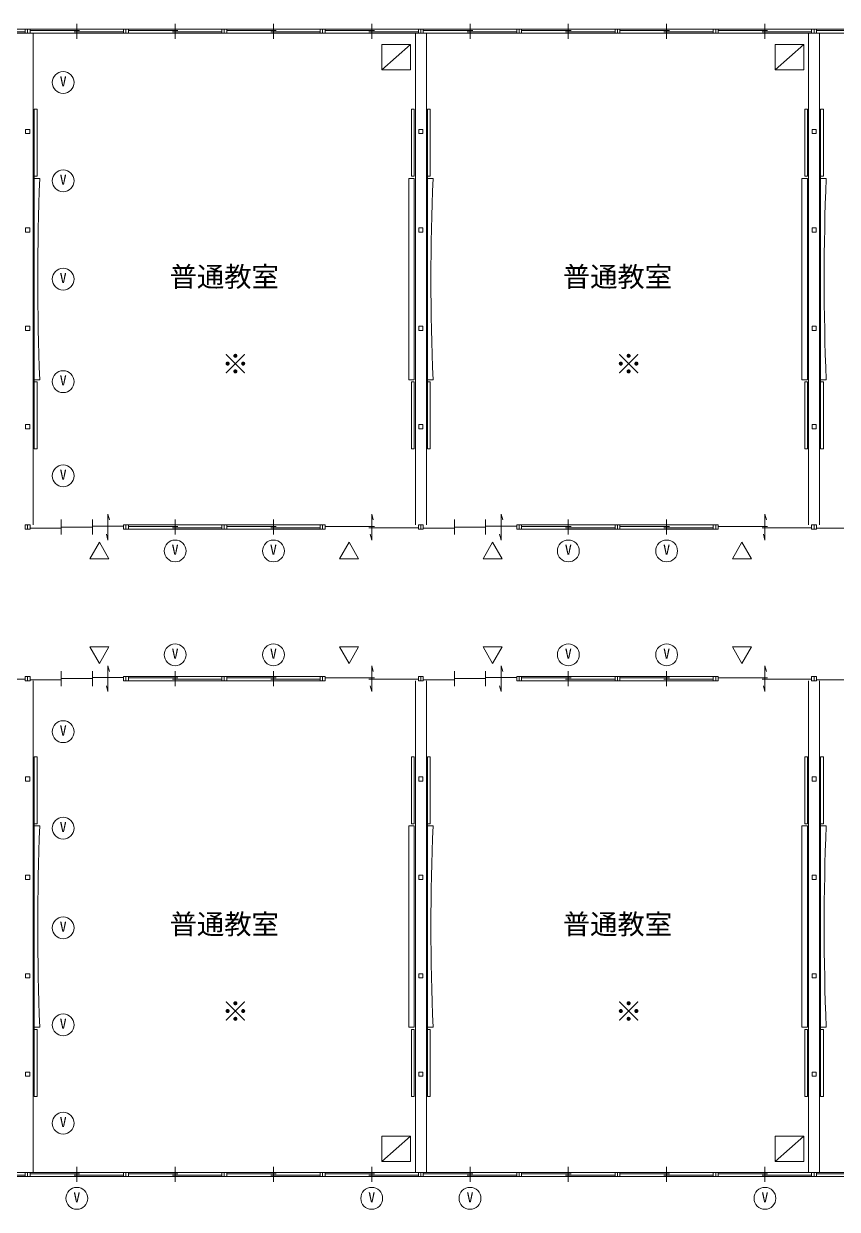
# Model space of a CAD drawing. Units: millimetres at full size, sheet at 1:100. Extents: x -84100 to 167013, y -59450 to 59350.
# Drawn here: x -45926 to -31028, y 19675 to 41375 of the extents above; entities that cross this region are included whole.
import ezdxf
from ezdxf.enums import TextEntityAlignment as Align

# ---------------------------------------------------------------- set-up
doc = ezdxf.new("R2010")
doc.units = ezdxf.units.MM
doc.header["$LTSCALE"] = 100
for name, color, linetype, lineweight in [('0-2_間仕切り', 5, 'Continuous', 9), ('0-4_通り芯', 3, 'Continuous', 9), ('0-7_作図線', 7, 'Continuous', 9), ('0-E_屋根', 2, 'Continuous', 9), ('3-1', 5, 'Continuous', 9), ('3-3', 4, 'Continuous', 9)]:
    doc.layers.add(name, color=color, linetype=linetype, lineweight=lineweight)
doc.layers.add('1-E', color=7, linetype='Continuous')
doc.layers.add('2-A', color=7, linetype='Continuous')
doc.styles.add('ＭＳ ゴシック', font='')
doc.styles.get('ＭＳ ゴシック').set_extended_font_data('MS Gothic')

msp = doc.modelspace()

# ---------------------------------------------------------------- linework, layer by layer
at = {"layer": '0-2_間仕切り'}
for p, q in [((-47608.5, 41275.1), (-45898.5, 41275.1)), ((-45808.5, 41275.1), (-44098.5, 41275.1)), ((-45808.5, 41250.1), (-44903.5, 41250.1)), ((-44953.5, 41375.1), (-44953.5, 41100.1)), ((-44008.5, 41275.1), (-42298.5, 41275.1)), ((-44008.5, 41250.1), (-43103.5, 41250.1)), ((-43153.5, 41375.1), (-43153.5, 41100.1)), ((-42208.5, 41275.1), (-40498.5, 41275.1)), ((-42208.5, 41250.1), (-41303.5, 41250.1)), ((-41353.5, 41375.1), (-41353.5, 41100.1)), ((-40408.5, 41275.1), (-38698.5, 41275.1)), ((-40408.5, 41250.1), (-39503.5, 41250.1)), ((-39553.5, 41375.1), (-39553.5, 41100.1)), ((-38608.5, 41275.1), (-36898.5, 41275.1)), ((-38608.5, 41250.1), (-37703.5, 41250.1)), ((-37753.5, 41375.1), (-37753.5, 41100.1)), ((-36808.5, 41275.1), (-35098.5, 41275.1)), ((-36808.5, 41250.1), (-35903.5, 41250.1)), ((-35953.5, 41375.1), (-35953.5, 41100.1)), ((-35008.5, 41275.1), (-33298.5, 41275.1)), ((-35008.5, 41250.1), (-34103.5, 41250.1)), ((-34153.5, 41375.1), (-34153.5, 41100.1)), ((-33208.5, 41275.1), (-31498.5, 41275.1)), ((-33208.5, 41250.1), (-32303.5, 41250.1)), ((-32353.5, 41375.1), (-32353.5, 41100.1)), ((-31408.5, 41275.1), (-29698.5, 41275.1)), ((-31408.5, 41250.1), (-30503.5, 41250.1)), ((-47608.5, 41200.1), (-45898.5, 41200.1)), ((-46803.5, 41225.1), (-45898.5, 41225.1)), ((-45808.5, 41200.1), (-44098.5, 41200.1)), ((-45003.5, 41225.1), (-44098.5, 41225.1)), ((-44008.5, 41200.1), (-42298.5, 41200.1)), ((-43203.5, 41225.1), (-42298.5, 41225.1)), ((-42208.5, 41200.1), (-40498.5, 41200.1)), ((-41403.5, 41225.1), (-40498.5, 41225.1)), ((-40408.5, 41200.1), (-38698.5, 41200.1)), ((-39603.5, 41225.1), (-38698.5, 41225.1)), ((-38608.5, 41200.1), (-36898.5, 41200.1)), ((-37803.5, 41225.1), (-36898.5, 41225.1)), ((-36808.5, 41200.1), (-35098.5, 41200.1)), ((-36003.5, 41225.1), (-35098.5, 41225.1)), ((-35008.5, 41200.1), (-33298.5, 41200.1)), ((-34203.5, 41225.1), (-33298.5, 41225.1)), ((-33208.5, 41200.1), (-31498.5, 41200.1)), ((-32403.5, 41225.1), (-31498.5, 41225.1)), ((-31408.5, 41200.1), (-29698.5, 41200.1)), ((-44383.5, 32400.1), (-44355.1, 32293.9)), ((-44383.5, 32400.1), (-44383.5, 31925.1)), ((-39553.5, 32400.1), (-39525.1, 32293.9)), ((-39553.5, 32400.1), (-39553.5, 31925.1)), ((-37183.5, 32400.1), (-37155.1, 32293.9)), ((-37183.5, 32400.1), (-37183.5, 31925.1)), ((-32353.5, 32400.1), (-32325.1, 32293.9)), ((-32353.5, 32400.1), (-32353.5, 31925.1)), ((-45808.5, 32143.8), (-45238.5, 32143.8)), ((-45238.5, 32300.1), (-45238.5, 32025.1)), ((-45238.5, 32162.6), (-44668.5, 32162.6)), ((-44668.5, 32300.1), (-44668.5, 32025.1)), ((-44668.5, 32181.3), (-44098.5, 32181.3)), ((-44008.5, 32200.1), (-42298.5, 32200.1)), ((-44008.5, 32175.1), (-43103.5, 32175.1)), ((-44008.5, 32125.1), (-42298.5, 32125.1)), ((-43203.5, 32150.1), (-42298.5, 32150.1)), ((-43153.5, 32300.1), (-43153.5, 32025.1)), ((-42208.5, 32200.1), (-40498.5, 32200.1)), ((-42208.5, 32175.1), (-41303.5, 32175.1)), ((-42208.5, 32125.1), (-40498.5, 32125.1)), ((-41403.5, 32150.1), (-40498.5, 32150.1)), ((-41353.5, 32300.1), (-41353.5, 32025.1)), ((-40408.5, 32175.1), (-39503.5, 32175.1)), ((-39603.5, 32150.1), (-38698.5, 32150.1)), ((-38608.5, 32143.8), (-38038.5, 32143.8)), ((-38038.5, 32300.1), (-38038.5, 32025.1)), ((-38038.5, 32162.6), (-37468.5, 32162.6)), ((-37468.5, 32300.1), (-37468.5, 32025.1)), ((-37468.5, 32181.3), (-36898.5, 32181.3)), ((-36808.5, 32200.1), (-35098.5, 32200.1)), ((-36808.5, 32175.1), (-35903.5, 32175.1)), ((-36808.5, 32125.1), (-35098.5, 32125.1)), ((-36003.5, 32150.1), (-35098.5, 32150.1)), ((-35953.5, 32300.1), (-35953.5, 32025.1)), ((-35008.5, 32200.1), (-33298.5, 32200.1)), ((-35008.5, 32175.1), (-34103.5, 32175.1)), ((-35008.5, 32125.1), (-33298.5, 32125.1)), ((-34203.5, 32150.1), (-33298.5, 32150.1)), ((-34153.5, 32300.1), (-34153.5, 32025.1)), ((-33208.5, 32175.1), (-32303.5, 32175.1)), ((-32403.5, 32150.1), (-31498.5, 32150.1)), ((-31408.5, 32143.8), (-30838.5, 32143.8)), ((-44383.5, 31925.1), (-44412, 32031.2)), ((-39553.5, 31925.1), (-39582, 32031.2)), ((-37183.5, 31925.1), (-37212, 32031.2)), ((-32353.5, 31925.1), (-32382, 32031.2)), ((-45238.5, 29525.1), (-45238.5, 29250.1)), ((-44668.5, 29525.1), (-44668.5, 29250.1)), ((-44383.5, 29625.1), (-44383.5, 29150.1)), ((-44383.5, 29625.1), (-44355.1, 29518.9)), ((-43153.5, 29525.1), (-43153.5, 29250.1)), ((-41353.5, 29525.1), (-41353.5, 29250.1)), ((-39553.5, 29625.1), (-39553.5, 29150.1)), ((-39553.5, 29625.1), (-39525.1, 29518.9)), ((-38038.5, 29525.1), (-38038.5, 29250.1)), ((-37468.5, 29525.1), (-37468.5, 29250.1)), ((-37183.5, 29625.1), (-37183.5, 29150.1)), ((-37183.5, 29625.1), (-37155.1, 29518.9)), ((-35953.5, 29525.1), (-35953.5, 29250.1)), ((-34153.5, 29525.1), (-34153.5, 29250.1)), ((-32353.5, 29625.1), (-32353.5, 29150.1)), ((-32353.5, 29625.1), (-32325.1, 29518.9)), ((-46803.5, 29375.1), (-45898.5, 29375.1)), ((-45808.5, 29368.8), (-45238.5, 29368.8)), ((-45238.5, 29387.6), (-44668.5, 29387.6)), ((-44668.5, 29406.3), (-44098.5, 29406.3)), ((-44008.5, 29425.1), (-42298.5, 29425.1)), ((-44008.5, 29400.1), (-43103.5, 29400.1)), ((-44008.5, 29350.1), (-42298.5, 29350.1)), ((-43203.5, 29375.1), (-42298.5, 29375.1)), ((-42208.5, 29425.1), (-40498.5, 29425.1)), ((-42208.5, 29400.1), (-41303.5, 29400.1)), ((-42208.5, 29350.1), (-40498.5, 29350.1)), ((-41403.5, 29375.1), (-40498.5, 29375.1)), ((-40408.5, 29400.1), (-39503.5, 29400.1)), ((-39603.5, 29375.1), (-38698.5, 29375.1)), ((-38608.5, 29368.8), (-38038.5, 29368.8)), ((-38038.5, 29387.6), (-37468.5, 29387.6)), ((-37468.5, 29406.3), (-36898.5, 29406.3)), ((-36808.5, 29425.1), (-35098.5, 29425.1)), ((-36808.5, 29400.1), (-35903.5, 29400.1)), ((-36808.5, 29350.1), (-35098.5, 29350.1)), ((-36003.5, 29375.1), (-35098.5, 29375.1)), ((-35008.5, 29425.1), (-33298.5, 29425.1)), ((-35008.5, 29400.1), (-34103.5, 29400.1)), ((-35008.5, 29350.1), (-33298.5, 29350.1)), ((-34203.5, 29375.1), (-33298.5, 29375.1)), ((-33208.5, 29400.1), (-32303.5, 29400.1)), ((-32403.5, 29375.1), (-31498.5, 29375.1)), ((-31408.5, 29368.8), (-30838.5, 29368.8)), ((-44383.5, 29150.1), (-44412, 29256.2)), ((-39553.5, 29150.1), (-39582, 29256.2)), ((-37183.5, 29150.1), (-37212, 29256.2)), ((-32353.5, 29150.1), (-32382, 29256.2)), ((-44953.5, 20450.1), (-44953.5, 20175.1)), ((-43153.5, 20450.1), (-43153.5, 20175.1)), ((-41353.5, 20450.1), (-41353.5, 20175.1)), ((-39553.5, 20450.1), (-39553.5, 20175.1)), ((-37753.5, 20450.1), (-37753.5, 20175.1)), ((-35953.5, 20450.1), (-35953.5, 20175.1)), ((-34153.5, 20450.1), (-34153.5, 20175.1)), ((-32353.5, 20450.1), (-32353.5, 20175.1)), ((-47608.5, 20350.1), (-45898.5, 20350.1)), ((-47608.5, 20275.1), (-45898.5, 20275.1)), ((-46803.5, 20300.1), (-45898.5, 20300.1)), ((-45808.5, 20350.1), (-44098.5, 20350.1)), ((-45808.5, 20325.1), (-44903.5, 20325.1)), ((-45808.5, 20275.1), (-44098.5, 20275.1)), ((-45003.5, 20300.1), (-44098.5, 20300.1)), ((-44008.5, 20350.1), (-42298.5, 20350.1)), ((-44008.5, 20325.1), (-43103.5, 20325.1)), ((-44008.5, 20275.1), (-42298.5, 20275.1)), ((-43203.5, 20300.1), (-42298.5, 20300.1)), ((-42208.5, 20350.1), (-40498.5, 20350.1)), ((-42208.5, 20325.1), (-41303.5, 20325.1)), ((-42208.5, 20275.1), (-40498.5, 20275.1)), ((-41403.5, 20300.1), (-40498.5, 20300.1)), ((-40408.5, 20350.1), (-38698.5, 20350.1)), ((-40408.5, 20325.1), (-39503.5, 20325.1)), ((-40408.5, 20275.1), (-38698.5, 20275.1)), ((-39603.5, 20300.1), (-38698.5, 20300.1)), ((-38608.5, 20350.1), (-36898.5, 20350.1)), ((-38608.5, 20325.1), (-37703.5, 20325.1)), ((-38608.5, 20275.1), (-36898.5, 20275.1)), ((-37803.5, 20300.1), (-36898.5, 20300.1)), ((-36808.5, 20350.1), (-35098.5, 20350.1)), ((-36808.5, 20325.1), (-35903.5, 20325.1)), ((-36808.5, 20275.1), (-35098.5, 20275.1)), ((-36003.5, 20300.1), (-35098.5, 20300.1)), ((-35008.5, 20350.1), (-33298.5, 20350.1)), ((-35008.5, 20325.1), (-34103.5, 20325.1)), ((-35008.5, 20275.1), (-33298.5, 20275.1)), ((-34203.5, 20300.1), (-33298.5, 20300.1)), ((-33208.5, 20350.1), (-31498.5, 20350.1)), ((-33208.5, 20325.1), (-32303.5, 20325.1)), ((-33208.5, 20275.1), (-31498.5, 20275.1)), ((-32403.5, 20300.1), (-31498.5, 20300.1)), ((-31408.5, 20350.1), (-29698.5, 20350.1)), ((-31408.5, 20325.1), (-30503.5, 20325.1)), ((-31408.5, 20275.1), (-29698.5, 20275.1))]:
    msp.add_line(p, q, dxfattribs=at)
at = {"layer": '0-4_通り芯'}
for p, q in [((-45753.5, 41200.1), (-45753.5, 32200.1)), ((-38753.5, 41200.1), (-38753.5, 32200.1)), ((-38553.5, 41200.1), (-38553.5, 32200.1)), ((-31553.5, 41200.1), (-31553.5, 32200.1)), ((-31353.5, 41200.1), (-31353.5, 32200.1)), ((-45753.5, 29350.1), (-45753.5, 20350.1)), ((-38753.5, 29350.1), (-38753.5, 20350.1)), ((-38553.5, 29350.1), (-38553.5, 20350.1)), ((-31553.5, 29350.1), (-31553.5, 20350.1)), ((-31353.5, 29350.1), (-31353.5, 20350.1))]:
    msp.add_line(p, q, dxfattribs=at)
at = {"layer": '0-7_作図線'}
for p, q in [((-45898.5, 41200.1), (-45898.5, 41275.1)), ((-45898.5, 41275.1), (-45808.5, 41275.1)), ((-45853.5, 41200.1), (-45853.5, 41275.1)), ((-45808.5, 41200.1), (-45808.5, 41275.1)), ((-44098.5, 41200.1), (-44098.5, 41275.1)), ((-44098.5, 41275.1), (-44008.5, 41275.1)), ((-44053.5, 41200.1), (-44053.5, 41275.1)), ((-44008.5, 41200.1), (-44008.5, 41275.1)), ((-42298.5, 41200.1), (-42298.5, 41275.1)), ((-42298.5, 41275.1), (-42208.5, 41275.1)), ((-42253.5, 41200.1), (-42253.5, 41275.1)), ((-42208.5, 41200.1), (-42208.5, 41275.1)), ((-40498.5, 41200.1), (-40498.5, 41275.1)), ((-40498.5, 41275.1), (-40408.5, 41275.1)), ((-40453.5, 41200.1), (-40453.5, 41275.1)), ((-40408.5, 41200.1), (-40408.5, 41275.1)), ((-38698.5, 41200.1), (-38698.5, 41275.1)), ((-38698.5, 41275.1), (-38608.5, 41275.1)), ((-38653.5, 41200.1), (-38653.5, 41275.1)), ((-38608.5, 41200.1), (-38608.5, 41275.1)), ((-36898.5, 41200.1), (-36898.5, 41275.1)), ((-36898.5, 41275.1), (-36808.5, 41275.1)), ((-36853.5, 41200.1), (-36853.5, 41275.1)), ((-36808.5, 41200.1), (-36808.5, 41275.1)), ((-35098.5, 41200.1), (-35098.5, 41275.1)), ((-35098.5, 41275.1), (-35008.5, 41275.1)), ((-35053.5, 41200.1), (-35053.5, 41275.1)), ((-35008.5, 41200.1), (-35008.5, 41275.1)), ((-33298.5, 41200.1), (-33298.5, 41275.1)), ((-33298.5, 41275.1), (-33208.5, 41275.1)), ((-33253.5, 41200.1), (-33253.5, 41275.1)), ((-33208.5, 41200.1), (-33208.5, 41275.1)), ((-31498.5, 41200.1), (-31498.5, 41275.1)), ((-31498.5, 41275.1), (-31408.5, 41275.1)), ((-31453.5, 41200.1), (-31453.5, 41275.1)), ((-31408.5, 41200.1), (-31408.5, 41275.1)), ((-45898.5, 41200.1), (-45808.5, 41200.1)), ((-44098.5, 41200.1), (-44008.5, 41200.1)), ((-42298.5, 41200.1), (-42208.5, 41200.1)), ((-40498.5, 41200.1), (-40408.5, 41200.1)), ((-38698.5, 41200.1), (-38608.5, 41200.1)), ((-36898.5, 41200.1), (-36808.5, 41200.1)), ((-35098.5, 41200.1), (-35008.5, 41200.1)), ((-33298.5, 41200.1), (-33208.5, 41200.1)), ((-31498.5, 41200.1), (-31408.5, 41200.1)), ((-45898.5, 32125.1), (-45898.5, 32200.1)), ((-45898.5, 32200.1), (-45808.5, 32200.1)), ((-45898.5, 32125.1), (-45808.5, 32125.1)), ((-45853.5, 32125.1), (-45853.5, 32200.1)), ((-45808.5, 32125.1), (-45808.5, 32200.1)), ((-44098.5, 32125.1), (-44098.5, 32200.1)), ((-44098.5, 32200.1), (-44008.5, 32200.1)), ((-44098.5, 32125.1), (-44008.5, 32125.1)), ((-44053.5, 32125.1), (-44053.5, 32200.1)), ((-44008.5, 32125.1), (-44008.5, 32200.1)), ((-42298.5, 32125.1), (-42298.5, 32200.1)), ((-42298.5, 32200.1), (-42208.5, 32200.1)), ((-42298.5, 32125.1), (-42208.5, 32125.1)), ((-42253.5, 32125.1), (-42253.5, 32200.1)), ((-42208.5, 32125.1), (-42208.5, 32200.1)), ((-40498.5, 32125.1), (-40498.5, 32200.1)), ((-40498.5, 32200.1), (-40408.5, 32200.1)), ((-40498.5, 32125.1), (-40408.5, 32125.1)), ((-40453.5, 32125.1), (-40453.5, 32200.1)), ((-40408.5, 32125.1), (-40408.5, 32200.1)), ((-38698.5, 32125.1), (-38698.5, 32200.1)), ((-38698.5, 32200.1), (-38608.5, 32200.1)), ((-38698.5, 32125.1), (-38608.5, 32125.1)), ((-38653.5, 32125.1), (-38653.5, 32200.1)), ((-38608.5, 32125.1), (-38608.5, 32200.1)), ((-36898.5, 32125.1), (-36898.5, 32200.1)), ((-36898.5, 32200.1), (-36808.5, 32200.1)), ((-36898.5, 32125.1), (-36808.5, 32125.1)), ((-36853.5, 32125.1), (-36853.5, 32200.1)), ((-36808.5, 32125.1), (-36808.5, 32200.1)), ((-35098.5, 32125.1), (-35098.5, 32200.1)), ((-35098.5, 32200.1), (-35008.5, 32200.1)), ((-35098.5, 32125.1), (-35008.5, 32125.1)), ((-35053.5, 32125.1), (-35053.5, 32200.1)), ((-35008.5, 32125.1), (-35008.5, 32200.1)), ((-33298.5, 32125.1), (-33298.5, 32200.1)), ((-33298.5, 32200.1), (-33208.5, 32200.1)), ((-33298.5, 32125.1), (-33208.5, 32125.1)), ((-33253.5, 32125.1), (-33253.5, 32200.1)), ((-33208.5, 32125.1), (-33208.5, 32200.1)), ((-31498.5, 32125.1), (-31498.5, 32200.1)), ((-31498.5, 32200.1), (-31408.5, 32200.1)), ((-31498.5, 32125.1), (-31408.5, 32125.1)), ((-31453.5, 32125.1), (-31453.5, 32200.1)), ((-31408.5, 32125.1), (-31408.5, 32200.1)), ((-45898.5, 29350.1), (-45898.5, 29425.1)), ((-45898.5, 29425.1), (-45808.5, 29425.1)), ((-45898.5, 29350.1), (-45808.5, 29350.1)), ((-45853.5, 29350.1), (-45853.5, 29425.1)), ((-45808.5, 29350.1), (-45808.5, 29425.1)), ((-44098.5, 29350.1), (-44098.5, 29425.1)), ((-44098.5, 29425.1), (-44008.5, 29425.1)), ((-44098.5, 29350.1), (-44008.5, 29350.1)), ((-44053.5, 29350.1), (-44053.5, 29425.1)), ((-44008.5, 29350.1), (-44008.5, 29425.1)), ((-42298.5, 29350.1), (-42298.5, 29425.1)), ((-42298.5, 29425.1), (-42208.5, 29425.1)), ((-42298.5, 29350.1), (-42208.5, 29350.1)), ((-42253.5, 29350.1), (-42253.5, 29425.1)), ((-42208.5, 29350.1), (-42208.5, 29425.1)), ((-40498.5, 29350.1), (-40498.5, 29425.1)), ((-40498.5, 29425.1), (-40408.5, 29425.1)), ((-40498.5, 29350.1), (-40408.5, 29350.1)), ((-40453.5, 29350.1), (-40453.5, 29425.1)), ((-40408.5, 29350.1), (-40408.5, 29425.1)), ((-38698.5, 29350.1), (-38698.5, 29425.1)), ((-38698.5, 29425.1), (-38608.5, 29425.1)), ((-38698.5, 29350.1), (-38608.5, 29350.1)), ((-38653.5, 29350.1), (-38653.5, 29425.1)), ((-38608.5, 29350.1), (-38608.5, 29425.1)), ((-36898.5, 29350.1), (-36898.5, 29425.1)), ((-36898.5, 29425.1), (-36808.5, 29425.1)), ((-36898.5, 29350.1), (-36808.5, 29350.1)), ((-36853.5, 29350.1), (-36853.5, 29425.1)), ((-36808.5, 29350.1), (-36808.5, 29425.1)), ((-35098.5, 29350.1), (-35098.5, 29425.1)), ((-35098.5, 29425.1), (-35008.5, 29425.1)), ((-35098.5, 29350.1), (-35008.5, 29350.1)), ((-35053.5, 29350.1), (-35053.5, 29425.1)), ((-35008.5, 29350.1), (-35008.5, 29425.1)), ((-33298.5, 29350.1), (-33298.5, 29425.1)), ((-33298.5, 29425.1), (-33208.5, 29425.1)), ((-33298.5, 29350.1), (-33208.5, 29350.1)), ((-33253.5, 29350.1), (-33253.5, 29425.1)), ((-33208.5, 29350.1), (-33208.5, 29425.1)), ((-31498.5, 29350.1), (-31498.5, 29425.1)), ((-31498.5, 29425.1), (-31408.5, 29425.1)), ((-31498.5, 29350.1), (-31408.5, 29350.1)), ((-31453.5, 29350.1), (-31453.5, 29425.1)), ((-31408.5, 29350.1), (-31408.5, 29425.1)), ((-45898.5, 20350.1), (-45808.5, 20350.1)), ((-45898.5, 20275.1), (-45898.5, 20350.1)), ((-45898.5, 20275.1), (-45808.5, 20275.1)), ((-45853.5, 20275.1), (-45853.5, 20350.1)), ((-45808.5, 20275.1), (-45808.5, 20350.1)), ((-44098.5, 20350.1), (-44008.5, 20350.1)), ((-44098.5, 20275.1), (-44098.5, 20350.1)), ((-44098.5, 20275.1), (-44008.5, 20275.1)), ((-44053.5, 20275.1), (-44053.5, 20350.1)), ((-44008.5, 20275.1), (-44008.5, 20350.1)), ((-42298.5, 20350.1), (-42208.5, 20350.1)), ((-42298.5, 20275.1), (-42298.5, 20350.1)), ((-42298.5, 20275.1), (-42208.5, 20275.1)), ((-42253.5, 20275.1), (-42253.5, 20350.1)), ((-42208.5, 20275.1), (-42208.5, 20350.1)), ((-40498.5, 20350.1), (-40408.5, 20350.1)), ((-40498.5, 20275.1), (-40498.5, 20350.1)), ((-40498.5, 20275.1), (-40408.5, 20275.1)), ((-40453.5, 20275.1), (-40453.5, 20350.1)), ((-40408.5, 20275.1), (-40408.5, 20350.1)), ((-38698.5, 20350.1), (-38608.5, 20350.1)), ((-38698.5, 20275.1), (-38698.5, 20350.1)), ((-38698.5, 20275.1), (-38608.5, 20275.1)), ((-38653.5, 20275.1), (-38653.5, 20350.1)), ((-38608.5, 20275.1), (-38608.5, 20350.1)), ((-36898.5, 20350.1), (-36808.5, 20350.1)), ((-36898.5, 20275.1), (-36898.5, 20350.1)), ((-36898.5, 20275.1), (-36808.5, 20275.1)), ((-36853.5, 20275.1), (-36853.5, 20350.1)), ((-36808.5, 20275.1), (-36808.5, 20350.1)), ((-35098.5, 20350.1), (-35008.5, 20350.1)), ((-35098.5, 20275.1), (-35098.5, 20350.1)), ((-35098.5, 20275.1), (-35008.5, 20275.1)), ((-35053.5, 20275.1), (-35053.5, 20350.1)), ((-35008.5, 20275.1), (-35008.5, 20350.1)), ((-33298.5, 20350.1), (-33208.5, 20350.1)), ((-33298.5, 20275.1), (-33298.5, 20350.1)), ((-33298.5, 20275.1), (-33208.5, 20275.1)), ((-33253.5, 20275.1), (-33253.5, 20350.1)), ((-33208.5, 20275.1), (-33208.5, 20350.1)), ((-31498.5, 20350.1), (-31408.5, 20350.1)), ((-31498.5, 20275.1), (-31498.5, 20350.1)), ((-31498.5, 20275.1), (-31408.5, 20275.1)), ((-31453.5, 20275.1), (-31453.5, 20350.1)), ((-31408.5, 20275.1), (-31408.5, 20350.1))]:
    msp.add_line(p, q, dxfattribs=at)
for points in [[(-45891, 39362.6), (-45816, 39362.6), (-45816, 39437.6), (-45891, 39437.6)], [(-38691, 39362.6), (-38616, 39362.6), (-38616, 39437.6), (-38691, 39437.6)], [(-31491, 39362.6), (-31416, 39362.6), (-31416, 39437.6), (-31491, 39437.6)], [(-45891, 37562.6), (-45816, 37562.6), (-45816, 37637.6), (-45891, 37637.6)], [(-38691, 37562.6), (-38616, 37562.6), (-38616, 37637.6), (-38691, 37637.6)], [(-31491, 37562.6), (-31416, 37562.6), (-31416, 37637.6), (-31491, 37637.6)], [(-45891, 35762.6), (-45816, 35762.6), (-45816, 35837.6), (-45891, 35837.6)], [(-38691, 35762.6), (-38616, 35762.6), (-38616, 35837.6), (-38691, 35837.6)], [(-31491, 35762.6), (-31416, 35762.6), (-31416, 35837.6), (-31491, 35837.6)], [(-45891, 33962.6), (-45816, 33962.6), (-45816, 34037.6), (-45891, 34037.6)], [(-38691, 33962.6), (-38616, 33962.6), (-38616, 34037.6), (-38691, 34037.6)], [(-31491, 33962.6), (-31416, 33962.6), (-31416, 34037.6), (-31491, 34037.6)], [(-45891, 27512.6), (-45816, 27512.6), (-45816, 27587.6), (-45891, 27587.6)], [(-38691, 27512.6), (-38616, 27512.6), (-38616, 27587.6), (-38691, 27587.6)], [(-31491, 27512.6), (-31416, 27512.6), (-31416, 27587.6), (-31491, 27587.6)], [(-45891, 25712.6), (-45816, 25712.6), (-45816, 25787.6), (-45891, 25787.6)], [(-38691, 25712.6), (-38616, 25712.6), (-38616, 25787.6), (-38691, 25787.6)], [(-31491, 25712.6), (-31416, 25712.6), (-31416, 25787.6), (-31491, 25787.6)], [(-45891, 23912.6), (-45816, 23912.6), (-45816, 23987.6), (-45891, 23987.6)], [(-38691, 23912.6), (-38616, 23912.6), (-38616, 23987.6), (-38691, 23987.6)], [(-31491, 23912.6), (-31416, 23912.6), (-31416, 23987.6), (-31491, 23987.6)], [(-45891, 22112.6), (-45816, 22112.6), (-45816, 22187.6), (-45891, 22187.6)], [(-38691, 22112.6), (-38616, 22112.6), (-38616, 22187.6), (-38691, 22187.6)], [(-31491, 22112.6), (-31416, 22112.6), (-31416, 22187.6), (-31491, 22187.6)]]:
    msp.add_lwpolyline(points, close=True, dxfattribs=at)
at = {"layer": '0-E_屋根'}
for p, q in [((-38841.4, 40996.1), (-39368.1, 40530.8)), ((-38841.4, 40996.1), (-39368.1, 40996.1)), ((-39368.1, 40530.8), (-39368.1, 40996.1)), ((-38841.4, 40530.8), (-38841.4, 40996.1)), ((-31641.4, 40996.1), (-32168.1, 40530.8)), ((-31641.4, 40996.1), (-32168.1, 40996.1)), ((-32168.1, 40530.8), (-32168.1, 40996.1)), ((-31641.4, 40530.8), (-31641.4, 40996.1)), ((-38841.4, 40530.8), (-39368.1, 40530.8)), ((-31641.4, 40530.8), (-32168.1, 40530.8)), ((-45733.5, 33591), (-45733.5, 39809.2)), ((-38773.5, 39809.2), (-38824.7, 39809.2)), ((-38823.5, 39809.2), (-38823.5, 38581.9)), ((-38773.5, 39809.2), (-38773.5, 38581.9)), ((-38533.5, 33591), (-38533.5, 39809.2)), ((-31573.5, 39809.2), (-31624.7, 39809.2)), ((-31623.5, 39809.2), (-31623.5, 38581.9)), ((-31573.5, 39809.2), (-31573.5, 38581.9)), ((-31333.5, 33591), (-31333.5, 39809.2)), ((-45682.4, 38581.9), (-45733.5, 38581.9)), ((-45631.3, 38541), (-45733.5, 38541)), ((-38875.8, 34859.2), (-38875.8, 38541)), ((-38773.5, 38541), (-38875.8, 38541)), ((-38773.5, 38581.9), (-38824.7, 38581.9)), ((-38773.5, 34859.2), (-38773.5, 38541)), ((-38482.4, 38581.9), (-38533.5, 38581.9)), ((-38431.2, 38541), (-38533.5, 38541)), ((-31675.8, 34859.2), (-31675.8, 38541)), ((-31573.5, 38541), (-31675.8, 38541)), ((-31573.5, 38581.9), (-31624.7, 38581.9)), ((-31573.5, 34859.2), (-31573.5, 38541)), ((-31282.4, 38581.9), (-31333.5, 38581.9)), ((-31231.3, 38541), (-31333.5, 38541)), ((-45631.3, 34859.2), (-45733.5, 34859.2)), ((-45682.4, 34818.3), (-45733.5, 34818.3)), ((-38773.5, 34859.2), (-38875.8, 34859.2)), ((-38773.5, 34818.3), (-38824.7, 34818.3)), ((-38823.5, 34818.3), (-38823.5, 33591)), ((-38773.5, 34818.3), (-38773.5, 33591)), ((-38431.2, 34859.2), (-38533.5, 34859.2)), ((-38482.4, 34818.3), (-38533.5, 34818.3)), ((-31573.5, 34859.2), (-31675.8, 34859.2)), ((-31573.5, 34818.3), (-31624.7, 34818.3)), ((-31623.5, 34818.3), (-31623.5, 33591)), ((-31573.5, 34818.3), (-31573.5, 33591)), ((-31231.3, 34859.2), (-31333.5, 34859.2)), ((-31282.4, 34818.3), (-31333.5, 34818.3)), ((-38773.5, 33591), (-38824.7, 33591)), ((-31573.5, 33591), (-31624.7, 33591)), ((-45733.5, 21741), (-45733.5, 27959.2)), ((-38773.5, 27959.2), (-38824.7, 27959.2)), ((-38823.5, 27959.2), (-38823.5, 26731.9)), ((-38773.5, 27959.2), (-38773.5, 26731.9)), ((-38533.5, 21741), (-38533.5, 27959.2)), ((-31573.5, 27959.2), (-31624.7, 27959.2)), ((-31623.5, 27959.2), (-31623.5, 26731.9)), ((-31573.5, 27959.2), (-31573.5, 26731.9)), ((-31333.5, 21741), (-31333.5, 27959.2)), ((-45682.4, 26731.9), (-45733.5, 26731.9)), ((-45631.3, 26691), (-45733.5, 26691)), ((-38773.5, 26691), (-38875.8, 26691)), ((-38875.8, 23009.2), (-38875.8, 26691)), ((-38773.5, 26731.9), (-38824.7, 26731.9)), ((-38773.5, 23009.2), (-38773.5, 26691)), ((-38482.4, 26731.9), (-38533.5, 26731.9)), ((-38431.2, 26691), (-38533.5, 26691)), ((-31573.5, 26691), (-31675.8, 26691)), ((-31675.8, 23009.2), (-31675.8, 26691)), ((-31573.5, 26731.9), (-31624.7, 26731.9)), ((-31573.5, 23009.2), (-31573.5, 26691)), ((-31282.4, 26731.9), (-31333.5, 26731.9)), ((-31231.3, 26691), (-31333.5, 26691)), ((-45631.3, 23009.2), (-45733.5, 23009.2)), ((-38773.5, 23009.2), (-38875.8, 23009.2)), ((-38431.2, 23009.2), (-38533.5, 23009.2)), ((-31573.5, 23009.2), (-31675.8, 23009.2)), ((-31231.3, 23009.2), (-31333.5, 23009.2)), ((-45682.4, 22968.3), (-45733.5, 22968.3)), ((-38773.5, 22968.3), (-38824.7, 22968.3)), ((-38823.5, 22968.3), (-38823.5, 21741)), ((-38482.4, 22968.3), (-38533.5, 22968.3)), ((-31573.5, 22968.3), (-31624.7, 22968.3)), ((-31623.5, 22968.3), (-31623.5, 21741)), ((-31282.4, 22968.3), (-31333.5, 22968.3)), ((-38841.4, 21012.1), (-39368.1, 20546.8)), ((-38841.4, 21012.1), (-39368.1, 21012.1)), ((-39368.1, 20546.8), (-39368.1, 21012.1)), ((-38841.4, 20546.8), (-38841.4, 21012.1)), ((-31641.4, 21012.1), (-32168.1, 20546.8)), ((-31641.4, 21012.1), (-32168.1, 21012.1)), ((-32168.1, 20546.8), (-32168.1, 21012.1)), ((-31641.4, 20546.8), (-31641.4, 21012.1)), ((-38841.4, 20546.8), (-39368.1, 20546.8)), ((-31641.4, 20546.8), (-32168.1, 20546.8))]:
    msp.add_line(p, q, dxfattribs=at)
for points in [[(-45682.4, 38581.9), (-45682.4, 39809.2), (-45733.5, 39809.2)], [(-38482.4, 38581.9), (-38482.4, 39809.2), (-38533.5, 39809.2)], [(-31282.4, 38581.9), (-31282.4, 39809.2), (-31333.5, 39809.2)], [(-45682.4, 34818.3), (-45682.4, 33591), (-45733.5, 33591)], [(-38482.4, 34818.3), (-38482.4, 33591), (-38533.5, 33591)], [(-31282.4, 34818.3), (-31282.4, 33591), (-31333.5, 33591)], [(-45682.4, 26731.9), (-45682.4, 27959.2), (-45733.5, 27959.2)], [(-38482.4, 26731.9), (-38482.4, 27959.2), (-38533.5, 27959.2)], [(-31282.4, 26731.9), (-31282.4, 27959.2), (-31333.5, 27959.2)], [(-45682.4, 22968.3), (-45682.4, 21741), (-45733.5, 21741)], [(-38773.5, 22968.3), (-38773.5, 21741), (-38824.7, 21741)], [(-38482.4, 22968.3), (-38482.4, 21741), (-38533.5, 21741)], [(-31573.5, 22968.3), (-31573.5, 21741), (-31624.7, 21741)], [(-31282.4, 22968.3), (-31282.4, 21741), (-31333.5, 21741)]]:
    msp.add_lwpolyline(points, dxfattribs=at)
for centre in [(-904.9, 36700.1), (6295.1, 36700.1), (13495.1, 36700.1), (-904.9, 24850.1), (6295.1, 24850.1), (13495.1, 24850.1)]:
    msp.add_arc(centre, 44764.2, 177.64308, 182.35693, dxfattribs=at)
at = {"layer": '3-1'}
for p, q in [((-44539.9, 31882.7), (-44713.1, 31582.7)), ((-44539.9, 31882.7), (-44366.7, 31582.7)), ((-39967.4, 31882.7), (-40140.6, 31582.7)), ((-39967.4, 31882.7), (-39794.2, 31582.7)), ((-37339.1, 31882.7), (-37512.3, 31582.7)), ((-37339.1, 31882.7), (-37165.9, 31582.7)), ((-32775.1, 31882.7), (-32948.3, 31582.7)), ((-32775.1, 31882.7), (-32601.9, 31582.7)), ((-44713.1, 31582.7), (-44366.7, 31582.7)), ((-40140.6, 31582.7), (-39794.2, 31582.7)), ((-37512.3, 31582.7), (-37165.9, 31582.7)), ((-32948.3, 31582.7), (-32601.9, 31582.7)), ((-44539.9, 29667.4), (-44713.1, 29967.4)), ((-44713.1, 29967.4), (-44366.7, 29967.4)), ((-44539.9, 29667.4), (-44366.7, 29967.4)), ((-39967.4, 29667.4), (-40140.6, 29967.4)), ((-40140.6, 29967.4), (-39794.2, 29967.4)), ((-39967.4, 29667.4), (-39794.2, 29967.4)), ((-37339.1, 29667.4), (-37512.3, 29967.4)), ((-37512.3, 29967.4), (-37165.9, 29967.4)), ((-37339.1, 29667.4), (-37165.9, 29967.4)), ((-32775.1, 29667.4), (-32948.3, 29967.4)), ((-32948.3, 29967.4), (-32601.9, 29967.4)), ((-32775.1, 29667.4), (-32601.9, 29967.4))]:
    msp.add_line(p, q, dxfattribs=at)
at = {"layer": '3-3'}
for centre in [(-45203.5, 40300.1), (-45203.5, 38500.1), (-45203.5, 36700.1), (-45203.5, 34823.8), (-45203.5, 33100.1), (-43153.5, 31725.1), (-41353.5, 31725.1), (-35953.5, 31725.1), (-34153.5, 31725.1), (-43153.5, 29825.1), (-41353.5, 29825.1), (-35953.5, 29825.1), (-34153.5, 29825.1), (-45203.5, 28416.8), (-45203.5, 26650.1), (-45203.5, 24826.6), (-45203.5, 23050.1), (-45203.5, 21250.1), (-44953.5, 19875.1), (-39553.5, 19875.1), (-37753.5, 19875.1), (-32353.5, 19875.1)]:
    msp.add_circle(centre, 200, dxfattribs=at)

# ---------------------------------------------------------------- texts
at = {"layer": '1-E', "style": 'ＭＳ ゴシック'}
for p in [(-43253.5, 36450.1), (-36053.5, 36450.1), (-43253.5, 24600.1), (-36053.5, 24600.1)]:
    msp.add_text('普通教室', height=366.6, dxfattribs=at).set_placement(p, align=Align.BOTTOM_LEFT)
at = {"layer": '2-A', "style": 'ＭＳ ゴシック'}
for p in [(-42299.8, 34853.9), (-35099.8, 34853.9), (-42299.8, 23003.9), (-35099.8, 23003.9)]:
    msp.add_text('※', height=366.6, dxfattribs=at).set_placement(p, align=Align.BOTTOM_LEFT)
at = {"layer": '3-3', "style": 'ＭＳ ゴシック'}
for p in [(-45266, 40175.1), (-45266, 38375.1), (-45266, 36575.1), (-45266, 34698.9), (-45266, 32975.1), (-43216, 31600.1), (-41416, 31600.1), (-36016, 31600.1), (-34216, 31600.1), (-43216, 29700.1), (-41416, 29700.1), (-36016, 29700.1), (-34216, 29700.1), (-45266, 28291.8), (-45266, 26525.1), (-45266, 24701.6), (-45266, 22925.1), (-45266, 21125.1), (-45016, 19750.1), (-39616, 19750.1), (-37816, 19750.1), (-32416, 19750.1)]:
    msp.add_text('V', height=183.3, dxfattribs=at).set_placement(p, align=Align.BOTTOM_LEFT)

doc.saveas('drawing.dxf')
